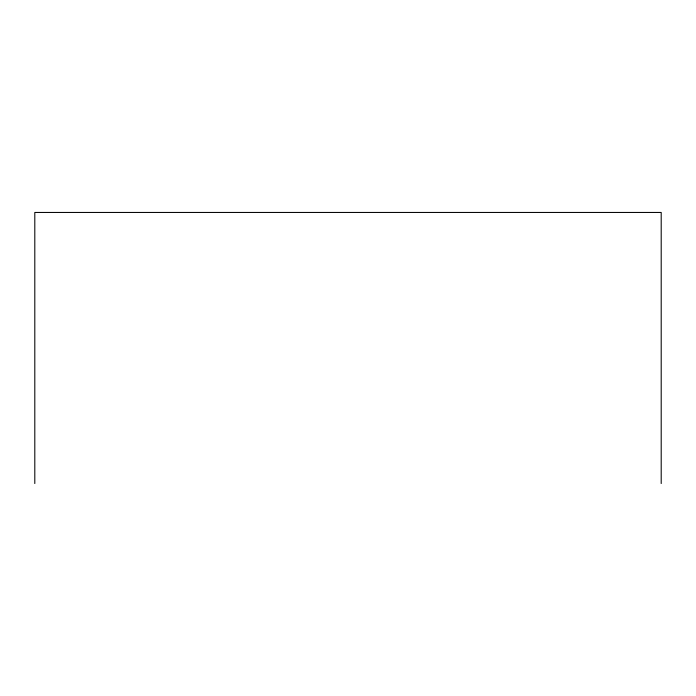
<?xml version="1.0" encoding="UTF-8"?>
<svg xmlns="http://www.w3.org/2000/svg" width="696" height="696" viewBox="0 0 696 696"><rect width="100%" height="100%" fill="white"/><g stroke="black" fill="none" stroke-linecap="round" stroke-linejoin="round"><path stroke-width="1.04" d="M661.2 483.546L661.2 212.454L34.8 212.454L34.8 483.546"/></g></svg>
